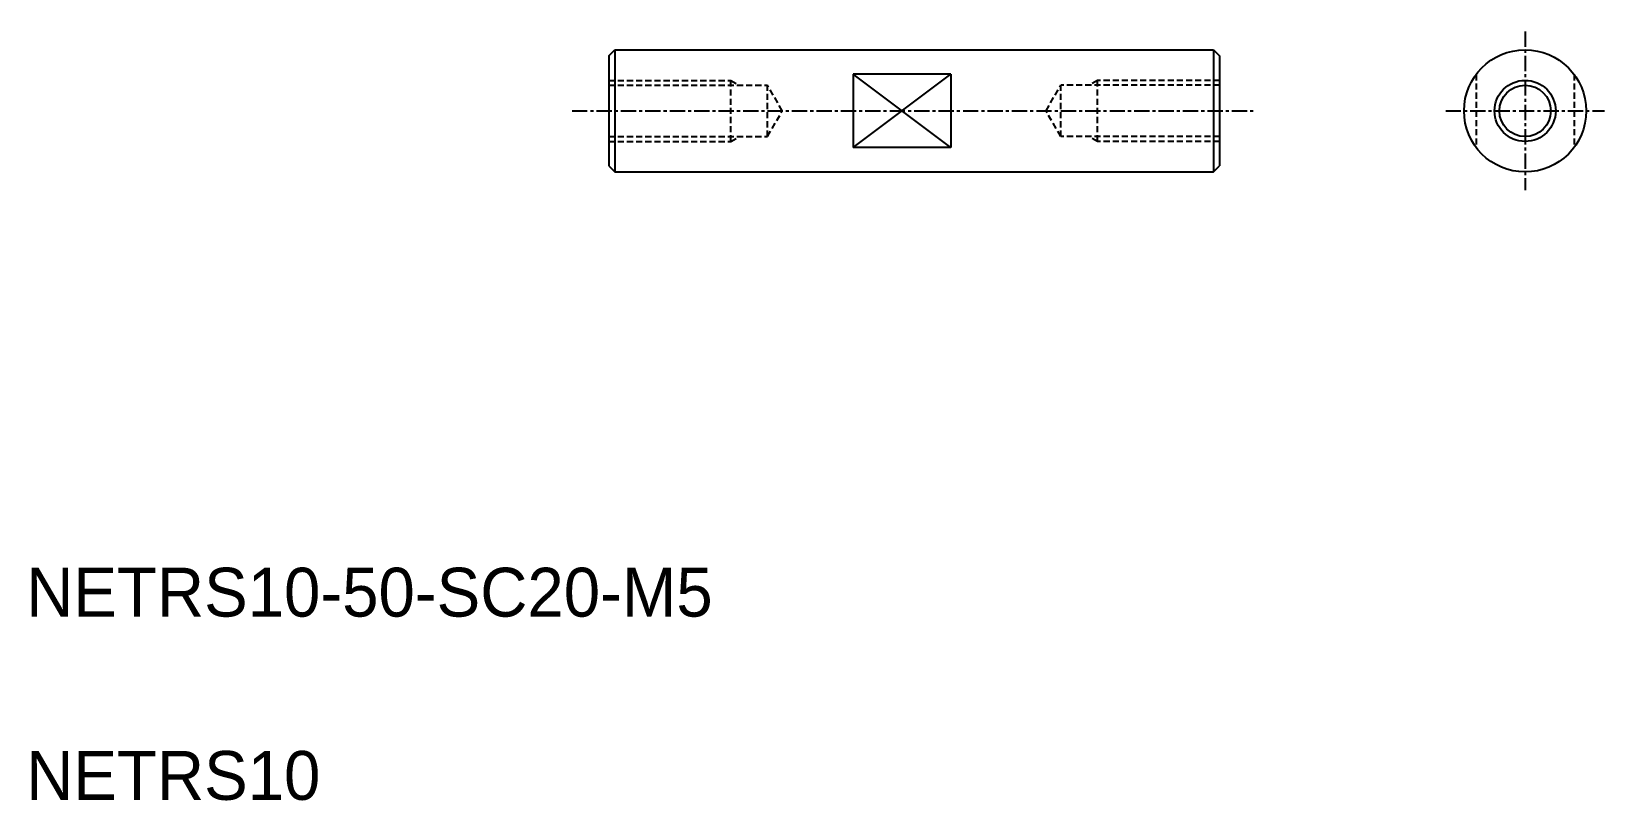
# Model space of a CAD drawing. Extents: x -1920 to -1791, y -460 to -397.
import ezdxf

# ---------------------------------------------------------------- set-up
doc = ezdxf.new("R2010")
doc.units = 0
doc.linetypes.add('CENTER', pattern=[2, 1.25, -0.25, 0.25, -0.25])
doc.linetypes.add('DASHED', pattern=[0.75, 0.5, -0.25])
doc.layers.get('0').update_dxf_attribs({"linetype": 'CONTINUOUS'})
doc.layers.add('CENTER', color=1, linetype='CENTER')

msp = doc.modelspace()

# ---------------------------------------------------------------- linework, layer by layer
at = {"color": 7, "linetype": 'CONTINUOUS'}
for p, q in [((-1872.48, -398.77), (-1871.98, -398.27)), ((-1872.48, -398.77), (-1872.48, -407.77)), ((-1871.98, -398.27), (-1871.98, -408.27)), ((-1871.98, -398.27), (-1822.98, -398.27)), ((-1822.98, -398.27), (-1822.48, -398.77)), ((-1822.98, -398.27), (-1822.98, -408.27)), ((-1822.48, -398.77), (-1822.48, -407.77)), ((-1844.48, -400.27), (-1852.48, -400.27)), ((-1852.48, -400.27), (-1852.48, -406.27)), ((-1844.48, -400.27), (-1844.48, -406.27)), ((-1844.48, -406.27), (-1852.48, -406.27)), ((-1872.48, -407.77), (-1871.98, -408.27)), ((-1822.98, -408.27), (-1822.48, -407.77)), ((-1871.98, -408.27), (-1822.98, -408.27))]:
    msp.add_line(p, q, dxfattribs=at)
at = {"color": 3, "linetype": 'CONTINUOUS'}
for p, q in [((-1844.48, -406.27), (-1852.48, -400.27)), ((-1852.48, -406.27), (-1844.48, -400.27))]:
    msp.add_line(p, q, dxfattribs=at)
at = {"color": 3, "linetype": 'DASHED'}
for p, q in [((-1801.48, -400.27), (-1801.48, -406.27)), ((-1793.48, -400.27), (-1793.48, -406.27)), ((-1872.48, -400.77), (-1862.48, -400.77)), ((-1872.48, -401.17), (-1859.48, -401.17)), ((-1862.48, -400.77), (-1861.79, -401.17)), ((-1862.48, -405.77), (-1862.48, -400.77)), ((-1859.48, -405.37), (-1859.48, -401.17)), ((-1858.27, -403.27), (-1859.48, -401.17)), ((-1836.69, -403.27), (-1835.48, -401.17)), ((-1835.48, -405.37), (-1835.48, -401.17)), ((-1822.48, -401.17), (-1835.48, -401.17)), ((-1832.48, -400.77), (-1833.17, -401.17)), ((-1832.48, -405.77), (-1832.48, -400.77)), ((-1822.48, -400.77), (-1832.48, -400.77)), ((-1859.48, -405.37), (-1858.27, -403.27)), ((-1835.48, -405.37), (-1836.69, -403.27)), ((-1872.48, -405.37), (-1859.48, -405.37)), ((-1862.48, -405.77), (-1861.79, -405.37)), ((-1822.48, -405.37), (-1835.48, -405.37)), ((-1832.48, -405.77), (-1833.17, -405.37)), ((-1872.48, -405.77), (-1862.48, -405.77)), ((-1822.48, -405.77), (-1832.48, -405.77))]:
    msp.add_line(p, q, dxfattribs=at)
for p, q in [((-1869.23, -401.17), (-1869.23, -401.17)), ((-1865.98, -401.17), (-1865.98, -401.17)), ((-1828.98, -401.17), (-1828.98, -401.17)), ((-1825.73, -401.17), (-1825.73, -401.17))]:
    msp.add_line(p, q)
at = {"color": 7, "linetype": 'CONTINUOUS'}
for radius in [5, 2.1]:
    msp.add_circle((-1797.48, -403.27), radius, dxfattribs=at)
at = {"color": 3, "linetype": 'CONTINUOUS'}
msp.add_circle((-1797.48, -403.27), 2.5, dxfattribs=at)
at = {"layer": 'CENTER', "color": 1, "linetype": 'CENTER'}
for p, q in [((-1797.48, -396.77), (-1797.48, -409.77)), ((-1875.48, -403.27), (-1819.48, -403.27)), ((-1803.98, -403.27), (-1790.98, -403.27))]:
    msp.add_line(p, q, dxfattribs=at)

# ---------------------------------------------------------------- texts
at = {"color": 7, "linetype": 'CONTINUOUS'}
for s, p in [('NETRS10-50-SC20-M5', (-1920.15, -444.67)), ('NETRS10', (-1920.15, -459.67))]:
    msp.add_text(s, height=4, dxfattribs=at).set_placement(p)

doc.saveas('drawing.dxf')
